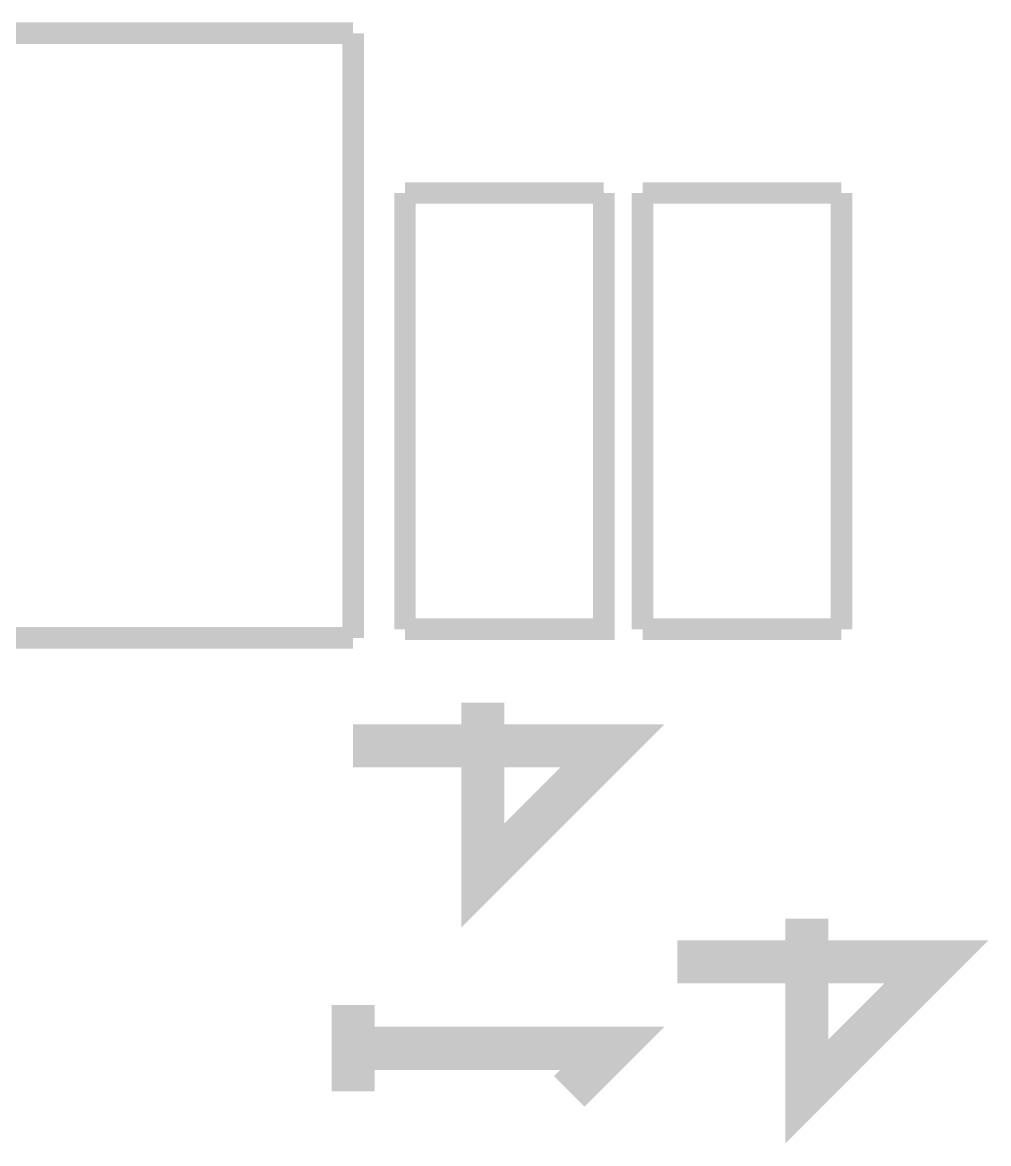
# Model space of a CAD drawing. Extents: x -0.01 to 3.94, y -0.01 to 3.94.
# Drawn here: x 1.7284 to 1.9521, y 1.3629 to 1.6225 of the extents above; entities that cross this region are included whole.
import ezdxf

# ---------------------------------------------------------------- set-up
doc = ezdxf.new("R2010")
doc.units = 0
doc.layers.add('gbo', color=1, linetype='CONTINUOUS')

msp = doc.modelspace()

# ---------------------------------------------------------------- linework, layer by layer
at = {"layer": 'gbo', "color": 1}
for points, const_width in [([(1.57, 1.62), (1.805, 1.62)], 0.005), ([(1.805, 1.48), (1.805, 1.62)], 0.005), ([(1.817, 1.583), (1.863, 1.583)], 0.005), ([(1.817, 1.482), (1.863, 1.482), (1.863, 1.583)], 0.005), ([(1.817, 1.482), (1.817, 1.583)], 0.005), ([(1.872, 1.583), (1.918, 1.583)], 0.005), ([(1.872, 1.482), (1.872, 1.583)], 0.005), ([(1.918, 1.482), (1.918, 1.583)], 0.005), ([(1.57, 1.48), (1.805, 1.48)], 0.005), ([(1.872, 1.482), (1.918, 1.482)], 0.005), ([(1.805, 1.455), (1.865, 1.455), (1.835, 1.425), (1.835, 1.465)], 0.01), ([(1.88, 1.405), (1.94, 1.405), (1.91, 1.375), (1.91, 1.415)], 0.01), ([(1.805, 1.375), (1.805, 1.395), (1.805, 1.385), (1.865, 1.385), (1.855, 1.375)], 0.01)]:
    msp.add_lwpolyline(points, dxfattribs=dict(at, const_width=const_width))

doc.saveas('drawing.dxf')
